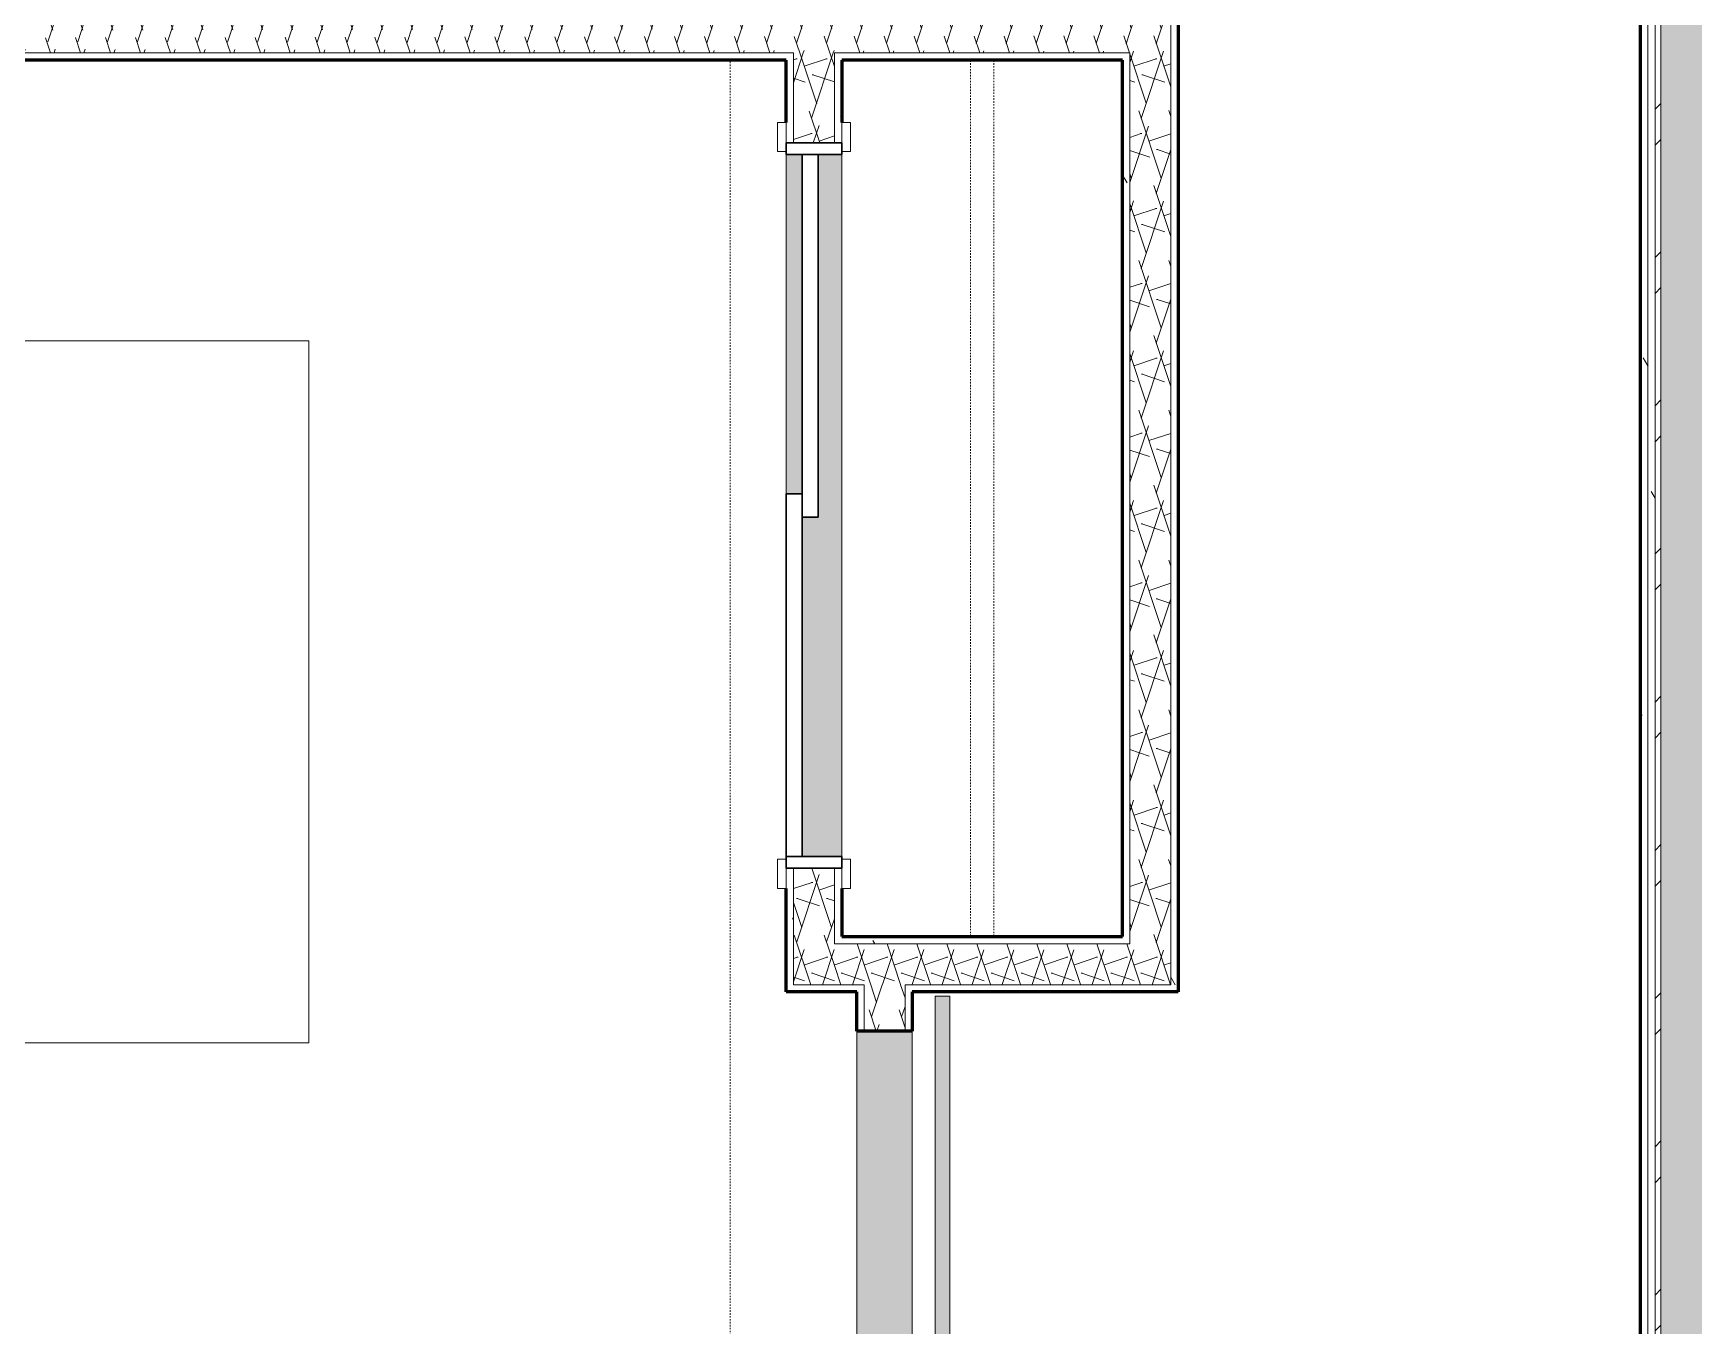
# Model space of a CAD drawing. Header units: inches. Extents: x -4169 to -1846, y 9706 to 12377.
# Drawn here: x -3345.9 to -3204, y 10538.5 to 10649 of the extents above; entities that cross this region are included whole.
import ezdxf

# ---------------------------------------------------------------- set-up
doc = ezdxf.new("R2010")
doc.units = ezdxf.units.IN
doc.header["$MEASUREMENT"] = 0
doc.linetypes.add('Dash', pattern=[0.25, 0.125, -0.125])
for name, color, linetype, lineweight in [('0-1', 7, 'Continuous', 5), ('0-2', 10, 'Continuous', 18), ('A-DOOR-1', 7, 'Continuous', 9), ('A-DOOR-2', 50, 'Continuous', 30), ('A-DOOR-3', 135, 'Continuous', 18), ('A-DOOR-4', 10, 'Continuous', 18), ('A-DOOR-5', 250, 'Continuous', 60), ('A-DOOR-FRAM-1', 50, 'Continuous', 30), ('A-WALL', 113, 'Continuous', 18), ('A-WALL-1', 8, 'Continuous', 5), ('A-WALL-4', 250, 'Continuous', 60), ('A-WALL-5', 10, 'Continuous', 18), ('A-WALL-PATT-1', 7, 'Continuous', 9), ('A-WALL-PATT-2', 253, 'Continuous', 9), ('A-WALL-PATT-4', 111, 'Continuous', 9), ('I-FURN-1', 7, 'Continuous', 9), ('I-FURN-HDLN-1', 7, 'Dash', 9), ('I-WALL-3', 2, 'Continuous', 60), ('Q-CASE-HDLN-1', 7, 'Dash', 9)]:
    doc.layers.add(name, color=color, linetype=linetype, lineweight=lineweight)
pattern_1 = [(0, (0, 0), (20.48, 5.12), [0.845, -14.515, 0.845, -14.515, -81.92]), (0, (0, 0), (20.48, 5.12), [-30.72, 0.845, -29.875, 0.845, -14.515, -35.84]), (0, (0, 0), (20.48, 5.12), [-76.8, 0.845, -9.395, 0.845, -24.755]), (120, (7.68, 2.56), (-14.67405, 15.1762003), [0.845, -14.515, 0.845, -14.515, -81.92]), (120, (7.68, 2.56), (-14.67405, 15.1762003), [-30.72, 0.845, -29.875, 0.845, -14.515, -35.84]), (120, (7.68, 2.56), (-14.67405, 15.1762003), [-76.8, 0.845, -9.395, 0.845, -24.755]), (240, (10.24, 12.8), (-5.80595, -20.2962003), [0.845, -14.515, 0.845, -14.515, -81.92]), (240, (10.24, 12.8), (-5.80595, -20.2962003), [-30.72, 0.845, -29.875, 0.845, -14.515, -35.84]), (240, (10.24, 12.8), (-5.80595, -20.2962003), [-76.8, 0.845, -9.395, 0.845, -24.755])]
pattern_2 = [(161.57, (0.32, 0.32), (-2.560496185, -0.000537386), [0, -18.214, 2.022, 0]), (18.43, (-0.32, 0.32), (-2.560496185, 0.000537386), [0, -18.214, 2.022, 0]), (108.43, (0.32, 0.32), (1.27922091, -6.400876726), [6.07, -14.166]), (71.57, (-0.32, 0.32), (1.27922091, 6.400876726), [6.07, -14.166])]

# ---------------------------------------------------------------- blocks, each defined once
blk = doc.blocks.new('SLIDING - FLUSH - 5-0 x 6-8-2636081-ENLARGED RCP - 1ST FLOOR PLAN')
at = {"layer": 'A-DOOR-1'}
for p, q in [((-30.25, 3), (-32.75, 3)), ((-32.75, 3), (-32.75, 2.25)), ((-30.25, 2.25), (-30.25, 3)), ((32.75, 3), (30.25, 3)), ((30.25, 3), (30.25, 2.25)), ((32.75, 2.25), (32.75, 3)), ((-32.75, 2.25), (-30.25, 2.25)), ((30.25, 2.25), (32.75, 2.25)), ((-30.25, -2.5), (-32.75, -2.5)), ((-32.75, -2.5), (-32.75, -3.25)), ((-30.25, -3.25), (-30.25, -2.5)), ((32.75, -2.5), (30.25, -2.5)), ((30.25, -2.5), (30.25, -3.25)), ((32.75, -3.25), (32.75, -2.5)), ((-32.75, -3.25), (-30.25, -3.25)), ((30.25, -3.25), (32.75, -3.25))]:
    blk.add_line(p, q, dxfattribs=at)
at = {"layer": 'A-DOOR-2'}
for p, q in [((1, 2.25), (-30, 2.25)), ((-30, 2.25), (-30, 0.88)), ((1, 0.88), (1, 2.25)), ((-30, 0.88), (1, 0.88)), ((30, 0.88), (-1, 0.88)), ((-1, 0.88), (-1, -0.5)), ((30, -0.5), (30, 0.88)), ((-1, -0.5), (30, -0.5))]:
    blk.add_line(p, q, dxfattribs=at)
at = {"layer": 'A-DOOR-FRAM-1'}
for p, q in [((-30, 2.25), (-31, 2.25)), ((-31, 2.25), (-31, -2.5)), ((-30, -2.5), (-30, 2.25)), ((30, 2.25), (30, -2.5)), ((31, 2.25), (30, 2.25)), ((31, -2.5), (31, 2.25)), ((-31, -2.5), (-30, -2.5)), ((30, -2.5), (31, -2.5))]:
    blk.add_line(p, q, dxfattribs=at)
blk = doc.blocks.new('BARN - FLUSH - 3-0 x 7-0 BARN DOOR-2638558-ENLARGED RCP - 1ST FLOOR PLAN')
at = {"layer": 'A-DOOR-3'}
for points in [[(-21, -5.82), (-21, -4.07), (-57, -4.07), (-57, -5.82), (-22.54, -5.82)], [(-58.5, -6), (-58.5, -5.67), (-60, -5.67), (-60, -6)], [(-22.23, -6), (-22.23, -5.82), (-23.73, -5.82), (-23.73, -6), (-22.54, -6)]]:
    blk.add_hatch(color=256, dxfattribs=at).paths.add_polyline_path(points, flags=0)
h = blk.add_hatch(color=256, dxfattribs=at)
h.paths.add_polyline_path([(21, -4.51), (21, -4.32), (-21, -4.34), (-21, -4.95), (21, -4.95), (21, -4.64)], flags=0)
h.paths.add_polyline_path([(-57, -4.32), (-60, -4.34), (-60, -4.95), (-57, -4.95), (-57, -4.34)], flags=0)
h = blk.add_hatch(color=256, dxfattribs=at)
h.paths.add_polyline_path([(21, -5.39), (21, -4.95), (-21, -4.95), (-21, -5.57), (21, -5.55), (21, -5.49)], flags=0)
h.paths.add_polyline_path([(-57, -5.57), (-57, -4.95), (-60, -4.95), (-60, -5.57)], flags=0)
at = {"layer": 'A-DOOR-4'}
for p, q in [((-57, -5.82), (-57, -4.07)), ((-57, -4.07), (-21, -4.07)), ((-21, -4.07), (-21, -5.82)), ((-60, -4.32), (-57, -4.32)), ((-60, -4.32), (-60, -4.95)), ((-60, -4.95), (-60, -5.57)), ((-57, -5.57), (-60, -5.57)), ((-21, -4.32), (21, -4.32)), ((21, -5.57), (-21, -5.57)), ((21, -4.95), (21, -4.32)), ((21, -5.57), (21, -4.95)), ((-21, -5.82), (-57, -5.82))]:
    blk.add_line(p, q, dxfattribs=at)
at = {"layer": 'A-DOOR-5'}
for p, q in [((-60, -6), (-60, -5.67)), ((-60, -5.67), (-58.5, -5.67)), ((-58.5, -5.67), (-58.5, -6)), ((-58.5, -6), (-60, -6)), ((-23.73, -6), (-23.73, -5.82)), ((-22.23, -6), (-23.73, -6)), ((-22.23, -5.82), (-22.23, -6))]:
    blk.add_line(p, q, dxfattribs=at)
blk = doc.blocks.new('OD_CW_Closet - OD_CW_Closet-2503595-ENLARGED RCP - 1ST FLOOR PLAN')
at = {"layer": 'Q-CASE-HDLN-1'}
for p, q in [((0.74, 13), (75.64, 13)), ((0.74, 11), (75.64, 11)), ((8.8, 0), (68.8, 0))]:
    blk.add_line(p, q, dxfattribs=at)
blk = doc.blocks.new('Bed-Standard - Queen 60_ x 79_-1242961-ENLARGED RCP - 1ST FLOOR PLAN')
at = {"layer": 'I-FURN-1'}
for p, q in [((40.69, 37.7), (-19.31, 37.7)), ((-19.31, 37.7), (-19.31, -41.3)), ((40.69, -41.3), (40.69, 37.7)), ((-16.31, 35.7), (-16.31, 23.7)), ((-16.31, 35.7), (37.69, 35.7)), ((37.69, 35.7), (37.69, 23.7)), ((40.69, 23.7), (-19.31, 17.13)), ((-16.31, 23.7), (37.69, 23.7)), ((-19.31, -41.3), (40.69, -41.3))]:
    blk.add_line(p, q, dxfattribs=at)
at = {"layer": 'I-FURN-HDLN-1'}
for p, q in [((-55.31, 37.7), (-55.31, -77.3)), ((64.69, -77.3), (64.69, 37.7)), ((-55.31, -77.3), (64.69, -77.3))]:
    blk.add_line(p, q, dxfattribs=at)
blk = doc.blocks.new('CTR - 1st Phase - Unit Layouts_rvt-1-ENLARGED RCP - 1ST FLOOR PLAN')
at = {"layer": 'A-WALL-1'}
h = blk.add_hatch(color=256, dxfattribs=at)
h.paths.add_polyline_path([(-3277.46, 10578.6), (-3276.83, 10578.6), (-3276.83, 10638.6), (-3278.83, 10638.6), (-3278.83, 10607.6), (-3280.21, 10607.6), (-3280.21, 10578.6)], flags=0)
h.paths.add_polyline_path([(-3281.58, 10609.6), (-3280.21, 10609.6), (-3280.21, 10638.6), (-3281.58, 10638.6), (-3281.58, 10631.19)], flags=0)
blk.add_hatch(color=256, dxfattribs=at).paths.add_polyline_path([(-3270.8, 10527.66), (-3270.8, 10563.66), (-3275.55, 10563.66), (-3275.55, 10527.66), (-3271.42, 10527.66)], flags=0)
at = {"layer": 'A-WALL-PATT-1'}
h = blk.add_hatch(dxfattribs=at)
h.set_pattern_fill('FP_1', color=256, style=0, pattern_type=2)
h.set_pattern_definition(pattern_1)
h.paths.add_polyline_path([(-3252.21, 10571.13), (-3252.21, 10647.29), (-3252.83, 10647.29), (-3252.83, 10571.13)], flags=0)
h.paths.add_polyline_path([(-3252.21, 10650.79), (-3252.21, 10675.41), (-3252.83, 10675.41), (-3252.83, 10650.79)], flags=0)
h = blk.add_hatch(dxfattribs=at)
h.set_pattern_fill('FP_1', color=256, style=0, pattern_type=2)
h.set_pattern_definition(pattern_1)
h.paths.add_polyline_path([(-3248.08, 10567.01), (-3248.08, 10675.41), (-3248.71, 10675.41), (-3248.71, 10567.01)], flags=0)
h = blk.add_hatch(dxfattribs=at)
h.set_pattern_fill('FP_1', color=256, style=0, pattern_type=2)
h.set_pattern_definition(pattern_1)
h.paths.add_polyline_path([(-3276.83, 10646.66), (-3252.83, 10646.66), (-3252.83, 10647.29), (-3277.46, 10647.29), (-3277.46, 10646.66)], flags=0)
h.paths.add_polyline_path([(-3383.37, 10646.66), (-3280.96, 10646.66), (-3280.96, 10647.29), (-3402.05, 10647.28), (-3402.05, 10646.66), (-3396.65, 10646.66)], flags=0)
h = blk.add_hatch(dxfattribs=at)
h.set_pattern_fill('FP_1', color=256, style=0, pattern_type=2)
h.set_pattern_definition(pattern_1)
h.paths.add_polyline_path([(-3281.58, 10567.01), (-3280.96, 10567.01), (-3280.96, 10577.6), (-3281.58, 10577.6), (-3281.58, 10567.63)], flags=0)
h.paths.add_polyline_path([(-3280.96, 10639.6), (-3280.96, 10646.66), (-3281.58, 10646.66), (-3281.58, 10639.6)], flags=0)
h = blk.add_hatch(dxfattribs=at)
h.set_pattern_fill('FP_1', color=256, style=0, pattern_type=2)
h.set_pattern_definition(pattern_1)
h.paths.add_polyline_path([(-3276.83, 10571.13), (-3276.83, 10577.6), (-3277.46, 10577.6), (-3277.46, 10571.13)], flags=0)
h.paths.add_polyline_path([(-3276.83, 10639.6), (-3276.83, 10646.66), (-3277.46, 10646.65), (-3277.46, 10639.6)], flags=0)
h = blk.add_hatch(dxfattribs=at)
h.set_pattern_fill('FP_1', color=256, style=0, pattern_type=2)
h.set_pattern_definition(pattern_1)
h.paths.add_polyline_path([(-3265.35, 10571.13), (-3252.83, 10571.13), (-3252.83, 10571.76), (-3276.83, 10571.76), (-3276.83, 10571.13), (-3271.42, 10571.13)], flags=0)
h = blk.add_hatch(dxfattribs=at)
h.set_pattern_fill('FP_1', color=256, style=0, pattern_type=2)
h.set_pattern_definition(pattern_1)
h.paths.add_polyline_path([(-3274.92, 10476.54), (-3274.92, 10520.8), (-3275.55, 10520.8), (-3275.55, 10476.54)], flags=0)
h.paths.add_polyline_path([(-3275.55, 10524.3), (-3274.92, 10524.3), (-3274.92, 10527.66), (-3275.55, 10527.66), (-3275.55, 10524.93)], flags=0)
h.paths.add_polyline_path([(-3275.55, 10563.66), (-3274.92, 10563.66), (-3274.92, 10567.01), (-3275.55, 10567.01)], flags=0)
h = blk.add_hatch(dxfattribs=at)
h.set_pattern_fill('FP_1', color=256, style=0, pattern_type=2)
h.set_pattern_definition(pattern_1)
h.paths.add_polyline_path([(-3270.8, 10476.54), (-3270.8, 10527.66), (-3271.42, 10527.66), (-3271.42, 10476.54), (-3271.18, 10476.54)], flags=0)
h.paths.add_polyline_path([(-3270.8, 10563.66), (-3270.8, 10567.01), (-3271.42, 10566.99), (-3271.42, 10563.66)], flags=0)
at = {"layer": 'A-WALL-PATT-2'}
h = blk.add_hatch(dxfattribs=at)
h.set_pattern_fill('FP_2', color=256, style=0, pattern_type=2)
h.set_pattern_definition(pattern_2)
h.paths.add_polyline_path([(-3248.71, 10567.63), (-3248.71, 10675.41), (-3252.21, 10675.41), (-3252.21, 10567.63)], flags=0)
h = blk.add_hatch(dxfattribs=at)
h.set_pattern_fill('FP_2', color=256, style=0, pattern_type=2)
h.set_pattern_definition(pattern_2)
h.paths.add_polyline_path([(-3402.67, 10647.29), (-3252.21, 10647.29), (-3252.21, 10650.79), (-3402.67, 10650.79), (-3402.67, 10650.75)], flags=0)
h = blk.add_hatch(dxfattribs=at)
h.set_pattern_fill('FP_2', color=256, style=0, pattern_type=2)
h.set_pattern_definition(pattern_2)
h.paths.add_polyline_path([(-3277.46, 10567.63), (-3277.46, 10577.6), (-3280.96, 10577.6), (-3280.96, 10567.63), (-3278.47, 10567.63)], flags=0)
h.paths.add_polyline_path([(-3280.96, 10639.6), (-3277.46, 10639.6), (-3277.46, 10647.29), (-3280.96, 10647.29), (-3280.96, 10643.1)], flags=0)
h = blk.add_hatch(dxfattribs=at)
h.set_pattern_fill('FP_2', color=256, style=0, pattern_type=2)
h.set_pattern_definition(pattern_2)
h.paths.add_polyline_path([(-3277.46, 10567.63), (-3252.21, 10567.66), (-3252.21, 10571.13), (-3277.46, 10571.13), (-3277.46, 10570.86)], flags=0)
h = blk.add_hatch(dxfattribs=at)
h.set_pattern_fill('FP_2', color=256, style=0, pattern_type=2)
h.set_pattern_definition(pattern_2)
h.paths.add_polyline_path([(-3271.42, 10476.54), (-3271.42, 10527.66), (-3274.92, 10527.66), (-3274.92, 10476.54)], flags=0)
h.paths.add_polyline_path([(-3271.42, 10563.66), (-3271.42, 10567.63), (-3274.92, 10567.63), (-3274.92, 10563.66)], flags=0)
at = {"layer": 'A-WALL-4'}
for p, q in [((-3248.08, 10675.41), (-3248.08, 10567.01)), ((-3281.58, 10646.66), (-3404.17, 10646.66)), ((-3281.58, 10641.35), (-3281.58, 10646.66)), ((-3276.83, 10646.66), (-3276.83, 10641.35)), ((-3252.83, 10646.66), (-3276.83, 10646.66)), ((-3252.83, 10571.76), (-3252.83, 10646.66)), ((-3281.58, 10567.01), (-3281.58, 10575.85)), ((-3276.83, 10575.85), (-3276.83, 10571.76)), ((-3276.83, 10571.76), (-3252.83, 10571.76)), ((-3280.96, 10567.01), (-3281.58, 10567.01)), ((-3276.83, 10567.01), (-3280.96, 10567.01)), ((-3275.55, 10567.01), (-3276.83, 10567.01)), ((-3275.55, 10563.66), (-3275.55, 10567.01)), ((-3270.8, 10567.01), (-3270.8, 10563.66)), ((-3252.83, 10567.01), (-3270.8, 10567.01)), ((-3248.71, 10567.01), (-3252.83, 10567.01)), ((-3248.08, 10567.01), (-3248.71, 10567.01)), ((-3270.8, 10563.66), (-3275.55, 10563.66))]:
    blk.add_line(p, q, dxfattribs=at)
at = {"layer": 'A-WALL-5'}
for p, q in [((-3248.71, 10675.41), (-3248.71, 10567.63)), ((-3404.17, 10647.29), (-3280.96, 10647.29)), ((-3280.96, 10646.66), (-3280.96, 10647.29)), ((-3280.96, 10639.6), (-3280.96, 10646.66)), ((-3277.46, 10646.66), (-3277.46, 10647.29)), ((-3277.46, 10647.29), (-3252.83, 10647.29)), ((-3277.46, 10639.6), (-3277.46, 10646.66)), ((-3252.83, 10647.29), (-3252.21, 10647.29)), ((-3252.21, 10647.29), (-3252.21, 10571.13)), ((-3281.58, 10638.6), (-3281.58, 10609.6)), ((-3276.83, 10578.6), (-3276.83, 10638.6)), ((-3280.96, 10567.63), (-3280.96, 10577.6)), ((-3277.46, 10571.13), (-3277.46, 10577.6)), ((-3277.46, 10571.13), (-3276.83, 10571.13)), ((-3276.83, 10571.13), (-3252.83, 10571.13)), ((-3252.83, 10571.13), (-3252.21, 10571.13)), ((-3280.96, 10567.63), (-3277.46, 10567.63)), ((-3277.46, 10567.63), (-3276.83, 10567.63)), ((-3276.83, 10567.63), (-3274.92, 10567.63)), ((-3274.92, 10567.01), (-3274.92, 10567.63)), ((-3274.92, 10563.66), (-3274.92, 10567.01)), ((-3271.42, 10567.01), (-3271.42, 10567.63)), ((-3271.42, 10567.63), (-3252.83, 10567.63)), ((-3271.42, 10563.66), (-3271.42, 10567.01)), ((-3252.83, 10567.63), (-3252.21, 10567.63)), ((-3252.21, 10567.63), (-3248.71, 10567.63)), ((-3275.55, 10563.66), (-3275.55, 10527.66)), ((-3270.8, 10527.66), (-3270.8, 10563.66))]:
    blk.add_line(p, q, dxfattribs=at)
at = {"layer": '0-2'}
for name, p, rotation in [('Bed-Standard - Queen 60_ x 79_-1242961-ENLARGED RCP - 1ST FLOOR PLAN', (-3363.67, 10581.98), 90.00000000000998), ('OD_CW_Closet - OD_CW_Closet-2503595-ENLARGED RCP - 1ST FLOOR PLAN', (-3276.83, 10647.4), 269.9999999999997), ('SLIDING - FLUSH - 5-0 x 6-8-2636081-ENLARGED RCP - 1ST FLOOR PLAN', (-3279.33, 10608.6), 90.00000000001762), ('BARN - FLUSH - 3-0 x 7-0 BARN DOOR-2638558-ENLARGED RCP - 1ST FLOOR PLAN', (-3273.17, 10545.66), 90.00000000001064)]:
    blk.add_blockref(name, p, dxfattribs=dict(at, rotation=rotation))

msp = doc.modelspace()

# ---------------------------------------------------------------- hatches: boundary and pattern name
at = {"layer": 'A-WALL-PATT-4'}
h = msp.add_hatch(dxfattribs=at)
h.set_pattern_fill('FP_1', color=256, style=0, pattern_type=2)
h.set_pattern_definition(pattern_1)
h.paths.add_polyline_path([(-3207.95, 10476.16), (-3207.95, 10702.1), (-3208.57, 10702.1), (-3208.57, 10476.16), (-3208.45, 10476.16)], flags=0)
h.paths.add_polyline_path([(-3208.56, 10774.1), (-3207.95, 10774.1), (-3207.95, 10813.49), (-3208.57, 10813.49), (-3208.57, 10774.1)], flags=0)
h = msp.add_hatch(dxfattribs=at)
h.set_pattern_fill('FP_1', color=256, style=0, pattern_type=2)
h.set_pattern_definition(pattern_1)
h.paths.add_polyline_path([(-3207.95, 10475.54), (-3207.32, 10475.54), (-3207.32, 10813.49), (-3207.95, 10813.49), (-3207.95, 10774.1), (-3207.62, 10774.1), (-3207.62, 10702.1), (-3207.95, 10702.1), (-3207.95, 10476.16)], flags=0)
h = msp.add_hatch(dxfattribs=at)
h.set_pattern_fill('FP_26', color=256, style=0, pattern_type=2)
h.set_pattern_definition([(45, (0, 0), (-6.335677, 6.335677), []), (45, (0, 9.6), (-6.335677, 6.335677), [])])
h.paths.add_polyline_path([(-3206.82, 10475.54), (-3206.82, 10813.49), (-3207.32, 10813.49), (-3207.32, 10475.54)], flags=0)
h = msp.add_hatch(dxfattribs=at)
h.set_pattern_fill('FP_2', color=256, style=0, pattern_type=2)
h.set_pattern_definition(pattern_2)
h.paths.add_polyline_path([(-3206.82, 10475.54), (-3201.32, 10475.54), (-3201.32, 10813.49), (-3206.82, 10813.49), (-3206.82, 10476.16)], flags=0)

# ---------------------------------------------------------------- linework, layer by layer
at = {"layer": 'A-WALL'}
for p, q in [((-3207.32, 10475.54), (-3207.32, 10813.49)), ((-3206.82, 10475.54), (-3206.82, 10813.49)), ((-3207.95, 10475.54), (-3207.95, 10702.1))]:
    msp.add_line(p, q, dxfattribs=at)
at = {"layer": 'I-WALL-3'}
msp.add_line((-3208.57, 10476.16), (-3208.57, 10702.1), dxfattribs=at)

# ---------------------------------------------------------------- block references
at = {"layer": '0-1'}
msp.add_blockref('CTR - 1st Phase - Unit Layouts_rvt-1-ENLARGED RCP - 1ST FLOOR PLAN', (0, 0), dxfattribs=at)

doc.saveas('drawing.dxf')
